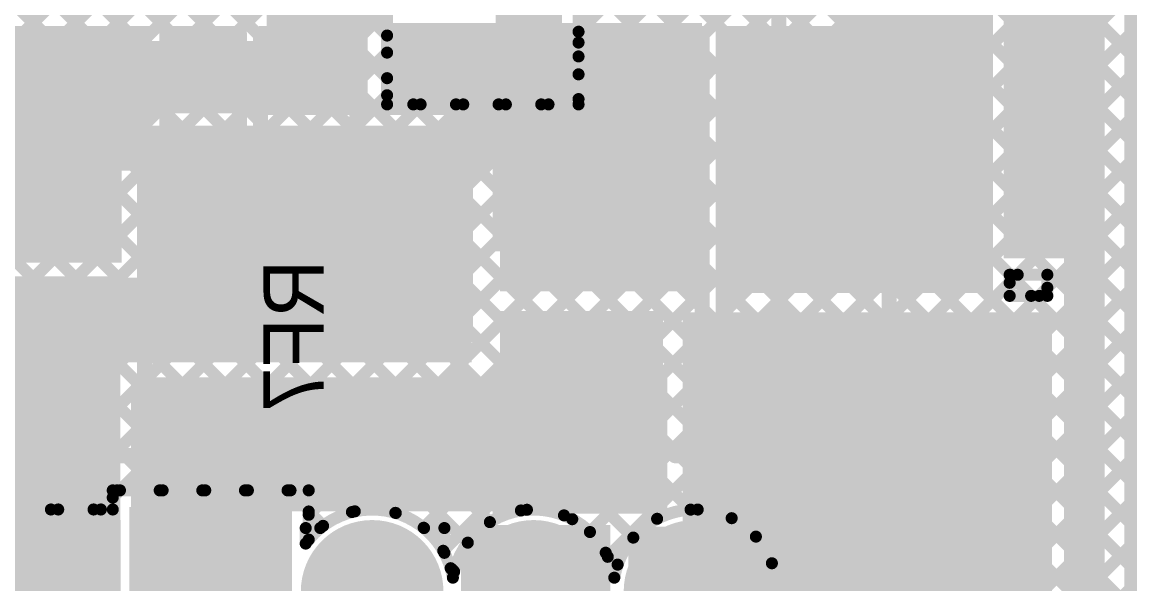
# Model space of a CAD drawing. Header units: millimetres. Extents: x 3.06 to 5.82, y 1.29 to 3.84.
# Drawn here: x 3.5 to 4.235, y 2.23 to 2.603 of the extents above; entities that cross this region are included whole.
import ezdxf

# ---------------------------------------------------------------- set-up
doc = ezdxf.new("R2010")
doc.units = ezdxf.units.MM
doc.header["$MEASUREMENT"] = 0
for name, color, linetype in [('BottomLayer', 5, 'Continuous'), ('BottomOverlay', 54, 'Continuous'), ('BottomPaste', 16, 'Continuous'), ('BottomSolder', 6, 'Continuous'), ('MultiLayer', 9, 'Continuous'), ('PadHoleLayer', 156, 'Continuous'), ('TopLayer', 1, 'Continuous'), ('TopOverlay', 2, 'Continuous'), ('TopSolder', 216, 'Continuous'), ('ViaHoleLayer', 16, 'Continuous')]:
    doc.layers.add(name, color=color, linetype=linetype)

# ---------------------------------------------------------------- blocks, each defined once
blk = doc.blocks.new('750312723_16')
at = {"layer": 'BottomLayer'}
for points, const_width in [([(0.57972, 0, 1), (0.62894, 0, 1)], 0.04921), ([(-0.02165, -0.10709, 1), (0.02165, -0.10709, 1)], 0.04331), ([(0.57972, -0.1378, 1), (0.62894, -0.1378, 1)], 0.04921), ([(-0.02165, -0.21417, 1), (0.02165, -0.21417, 1)], 0.04331), ([(0.57972, -0.27559, 1), (0.62894, -0.27559, 1)], 0.04921), ([(-0.02165, -0.32126, 1), (0.02165, -0.32126, 1)], 0.04331), ([(0.57972, -0.41339, 1), (0.62894, -0.41339, 1)], 0.04921), ([(-0.02165, -0.42835, 1), (0.02165, -0.42835, 1)], 0.04331)]:
    blk.add_lwpolyline(points, format="xyb", close=True, dxfattribs=dict(at, const_width=const_width))
blk.add_solid([(-0.04331, -0.04331), (0.04331, -0.04331), (-0.04331, 0.04331), (0.04331, 0.04331)], dxfattribs=at)
at = {"layer": 'BottomSolder'}
for points, const_width in [([(0.57772, 0, 1), (0.63094, 0, 1)], 0.05321), ([(-0.02365, -0.10709, 1), (0.02365, -0.10709, 1)], 0.04731), ([(0.57772, -0.1378, 1), (0.63094, -0.1378, 1)], 0.05321), ([(-0.02365, -0.21417, 1), (0.02365, -0.21417, 1)], 0.04731), ([(0.57772, -0.27559, 1), (0.63094, -0.27559, 1)], 0.05321), ([(-0.02365, -0.32126, 1), (0.02365, -0.32126, 1)], 0.04731), ([(0.57772, -0.41339, 1), (0.63094, -0.41339, 1)], 0.05321), ([(-0.02365, -0.42835, 1), (0.02365, -0.42835, 1)], 0.04731)]:
    blk.add_lwpolyline(points, format="xyb", close=True, dxfattribs=dict(at, const_width=const_width))
blk.add_solid([(-0.04731, -0.04731), (0.04731, -0.04731), (-0.04731, 0.04731), (0.04731, 0.04731)], dxfattribs=at)
at = {"layer": 'MultiLayer'}
for points, const_width in [([(0.57972, 0, 1), (0.62894, 0, 1)], 0.04921), ([(-0.02165, -0.10709, 1), (0.02165, -0.10709, 1)], 0.04331), ([(0.57972, -0.1378, 1), (0.62894, -0.1378, 1)], 0.04921), ([(-0.02165, -0.21417, 1), (0.02165, -0.21417, 1)], 0.04331), ([(0.57972, -0.27559, 1), (0.62894, -0.27559, 1)], 0.04921), ([(-0.02165, -0.32126, 1), (0.02165, -0.32126, 1)], 0.04331), ([(0.57972, -0.41339, 1), (0.62894, -0.41339, 1)], 0.04921), ([(-0.02165, -0.42835, 1), (0.02165, -0.42835, 1)], 0.04331)]:
    blk.add_lwpolyline(points, format="xyb", close=True, dxfattribs=dict(at, const_width=const_width))
blk.add_solid([(-0.04331, -0.04331), (0.04331, -0.04331), (-0.04331, 0.04331), (0.04331, 0.04331)], dxfattribs=at)
at = {"layer": 'PadHoleLayer', "const_width": 0.02303}
for points in [[(-0.01152, 0, 1), (0.01152, 0, 1)], [(0.59281, 0, 1), (0.61585, 0, 1)], [(-0.01152, -0.10709, 1), (0.01152, -0.10709, 1)], [(0.59281, -0.1378, 1), (0.61585, -0.1378, 1)], [(-0.01152, -0.21417, 1), (0.01152, -0.21417, 1)], [(0.59281, -0.27559, 1), (0.61585, -0.27559, 1)], [(-0.01152, -0.32126, 1), (0.01152, -0.32126, 1)], [(0.59281, -0.41339, 1), (0.61585, -0.41339, 1)], [(-0.01152, -0.42835, 1), (0.01152, -0.42835, 1)]]:
    blk.add_lwpolyline(points, format="xyb", close=True, dxfattribs=at)
at = {"layer": 'TopLayer'}
for points, const_width in [([(0.57972, 0, 1), (0.62894, 0, 1)], 0.04921), ([(-0.02165, -0.10709, 1), (0.02165, -0.10709, 1)], 0.04331), ([(0.57972, -0.1378, 1), (0.62894, -0.1378, 1)], 0.04921), ([(-0.02165, -0.21417, 1), (0.02165, -0.21417, 1)], 0.04331), ([(0.57972, -0.27559, 1), (0.62894, -0.27559, 1)], 0.04921), ([(-0.02165, -0.32126, 1), (0.02165, -0.32126, 1)], 0.04331), ([(0.57972, -0.41339, 1), (0.62894, -0.41339, 1)], 0.04921), ([(-0.02165, -0.42835, 1), (0.02165, -0.42835, 1)], 0.04331)]:
    blk.add_lwpolyline(points, format="xyb", close=True, dxfattribs=dict(at, const_width=const_width))
blk.add_solid([(-0.04331, -0.04331), (0.04331, -0.04331), (-0.04331, 0.04331), (0.04331, 0.04331)], dxfattribs=at)
at = {"layer": 'TopOverlay', "const_width": 0.01}
for points in [[(-0.0855, 0.056), (-0.0855, -0.484)], [(-0.0855, 0.056), (0.6895, 0.056)], [(0.6895, 0.056), (0.6895, -0.484)], [(-0.0855, -0.484), (0.6895, -0.484)]]:
    blk.add_lwpolyline(points, dxfattribs=at)
at = {"layer": 'TopOverlay'}
for points, const_width in [([(-0.088, 0.056, 1), (-0.083, 0.056, 1)], 0.005), ([(-0.088, 0.056, 1), (-0.083, 0.056, 1)], 0.005), ([(0.687, 0.056, 1), (0.692, 0.056, 1)], 0.005), ([(0.687, 0.056, 1), (0.692, 0.056, 1)], 0.005), ([(-0.10382, -0.005, 1), (-0.12618, -0.005, 1)], 0.01969), ([(-0.1311, -0.005, 1), (-0.12126, -0.005, 1)], 0.00984), ([(-0.10874, -0.005, 1), (-0.0989, -0.005, 1)], 0.00984), ([(-0.088, -0.484, 1), (-0.083, -0.484, 1)], 0.005), ([(-0.088, -0.484, 1), (-0.083, -0.484, 1)], 0.005), ([(0.687, -0.484, 1), (0.692, -0.484, 1)], 0.005), ([(0.687, -0.484, 1), (0.692, -0.484, 1)], 0.005)]:
    blk.add_lwpolyline(points, format="xyb", close=True, dxfattribs=dict(at, const_width=const_width))
at = {"layer": 'TopSolder'}
for points, const_width in [([(0.57772, 0, 1), (0.63094, 0, 1)], 0.05321), ([(-0.02365, -0.10709, 1), (0.02365, -0.10709, 1)], 0.04731), ([(0.57772, -0.1378, 1), (0.63094, -0.1378, 1)], 0.05321), ([(-0.02365, -0.21417, 1), (0.02365, -0.21417, 1)], 0.04731), ([(0.57772, -0.27559, 1), (0.63094, -0.27559, 1)], 0.05321), ([(-0.02365, -0.32126, 1), (0.02365, -0.32126, 1)], 0.04731), ([(0.57772, -0.41339, 1), (0.63094, -0.41339, 1)], 0.05321), ([(-0.02365, -0.42835, 1), (0.02365, -0.42835, 1)], 0.04731)]:
    blk.add_lwpolyline(points, format="xyb", close=True, dxfattribs=dict(at, const_width=const_width))
blk.add_solid([(-0.04731, -0.04731), (0.04731, -0.04731), (-0.04731, 0.04731), (0.04731, 0.04731)], dxfattribs=at)
blk = doc.blocks.new('RES_0805_B_29')
at = {"layer": 'BottomLayer'}
for points in [[(-0.06, -0.025), (-0.02, -0.025), (-0.06, 0.025), (-0.02, 0.025)], [(0.02, -0.025), (0.06, -0.025), (0.02, 0.025), (0.06, 0.025)]]:
    blk.add_solid(points, dxfattribs=at)
at = {"layer": 'BottomOverlay', "const_width": 0.01}
for points in [[(0.067, 0.032), (-0.067, 0.032)], [(-0.067, -0.032), (-0.067, 0.032)], [(0.067, -0.032), (0.067, 0.032)], [(0.067, -0.032), (-0.067, -0.032)]]:
    blk.add_lwpolyline(points, dxfattribs=at)
at = {"layer": 'BottomOverlay', "const_width": 0.005}
for points in [[(-0.0695, 0.032, 1), (-0.0645, 0.032, 1)], [(-0.0695, 0.032, 1), (-0.0645, 0.032, 1)], [(0.0645, 0.032, 1), (0.0695, 0.032, 1)], [(0.0645, 0.032, 1), (0.0695, 0.032, 1)], [(-0.0695, -0.032, 1), (-0.0645, -0.032, 1)], [(-0.0695, -0.032, 1), (-0.0645, -0.032, 1)], [(0.0645, -0.032, 1), (0.0695, -0.032, 1)], [(0.0645, -0.032, 1), (0.0695, -0.032, 1)]]:
    blk.add_lwpolyline(points, format="xyb", close=True, dxfattribs=at)
at = {"layer": 'BottomPaste'}
for points in [[(-0.06, -0.025), (-0.02, -0.025), (-0.06, 0.025), (-0.02, 0.025)], [(0.02, -0.025), (0.06, -0.025), (0.02, 0.025), (0.06, 0.025)]]:
    blk.add_solid(points, dxfattribs=at)
at = {"layer": 'BottomSolder'}
for points in [[(-0.064, -0.029), (-0.016, -0.029), (-0.064, 0.029), (-0.016, 0.029)], [(0.016, -0.029), (0.064, -0.029), (0.016, 0.029), (0.064, 0.029)]]:
    blk.add_solid(points, dxfattribs=at)
blk = doc.blocks.new('SMA_B_80')
at = {"layer": 'BottomLayer'}
for points in [[(-0.12795, -0.03346), (-0.02953, -0.03346), (-0.12795, 0.03346), (-0.02953, 0.03346)], [(0.02953, -0.03346), (0.12795, -0.03346), (0.02953, 0.03346), (0.12795, 0.03346)]]:
    blk.add_solid(points, dxfattribs=at)
at = {"layer": 'BottomOverlay', "const_width": 0.01}
for points in [[(-0.09, 0.055), (0.1, 0.055)], [(-0.09, 0.055), (-0.09, 0.045)], [(-0.09, -0.045), (-0.09, -0.055)], [(-0.09, -0.055), (0.1, -0.055)]]:
    blk.add_lwpolyline(points, dxfattribs=at)
at = {"layer": 'BottomOverlay', "const_width": 0.005}
for points in [[(-0.0925, 0.055, 1), (-0.0875, 0.055, 1)], [(-0.0925, 0.055, 1), (-0.0875, 0.055, 1)], [(0.0975, 0.055, 1), (0.1025, 0.055, 1)], [(-0.0925, 0.045, 1), (-0.0875, 0.045, 1)], [(-0.0925, -0.045, 1), (-0.0875, -0.045, 1)], [(-0.0925, -0.055, 1), (-0.0875, -0.055, 1)], [(-0.0925, -0.055, 1), (-0.0875, -0.055, 1)], [(0.0975, -0.055, 1), (0.1025, -0.055, 1)]]:
    blk.add_lwpolyline(points, format="xyb", close=True, dxfattribs=at)
at = {"layer": 'BottomOverlay'}
for points in [[(0.1, 0.037), (0.183, 0.037), (0.1, 0.06), (0.183, 0.06)], [(0.132, -0.059), (0.183, -0.059), (0.132, 0.06), (0.183, 0.06)], [(0.1, -0.06), (0.183, -0.06), (0.1, -0.037), (0.183, -0.037)]]:
    blk.add_solid(points, dxfattribs=at)
at = {"layer": 'BottomPaste'}
for points in [[(-0.12795, -0.03346), (-0.02953, -0.03346), (-0.12795, 0.03346), (-0.02953, 0.03346)], [(0.02953, -0.03346), (0.12795, -0.03346), (0.02953, 0.03346), (0.12795, 0.03346)]]:
    blk.add_solid(points, dxfattribs=at)
at = {"layer": 'BottomSolder'}
for points in [[(-0.13195, -0.03746), (-0.02553, -0.03746), (-0.13195, 0.03746), (-0.02553, 0.03746)], [(0.02553, -0.03746), (0.13195, -0.03746), (0.02553, 0.03746), (0.13195, 0.03746)]]:
    blk.add_solid(points, dxfattribs=at)
blk = doc.blocks.new('SMB_B_81')
at = {"layer": 'BottomLayer'}
for points in [[(-0.12951, -0.054), (-0.04451, -0.054), (-0.12951, 0.054), (-0.04451, 0.054)], [(0.04451, -0.054), (0.12951, -0.054), (0.04451, 0.054), (0.12951, 0.054)]]:
    blk.add_solid(points, dxfattribs=at)
at = {"layer": 'BottomOverlay', "const_width": 0.01}
for points in [[(-0.095, 0.081), (0.099, 0.081)], [(-0.095, 0.081), (-0.095, 0.063)], [(0.099, 0.081), (0.099, 0.063)], [(-0.095, -0.063), (-0.095, -0.081)], [(0.099, -0.063), (0.099, -0.081)], [(-0.095, -0.081), (0.099, -0.081)]]:
    blk.add_lwpolyline(points, dxfattribs=at)
at = {"layer": 'BottomOverlay', "const_width": 0.005}
for points in [[(-0.0975, 0.081, 1), (-0.0925, 0.081, 1)], [(-0.0975, 0.081, 1), (-0.0925, 0.081, 1)], [(0.0965, 0.081, 1), (0.1015, 0.081, 1)], [(0.0965, 0.081, 1), (0.1015, 0.081, 1)], [(-0.0975, 0.063, 1), (-0.0925, 0.063, 1)], [(0.0965, 0.063, 1), (0.1015, 0.063, 1)], [(-0.0975, -0.063, 1), (-0.0925, -0.063, 1)], [(0.0965, -0.063, 1), (0.1015, -0.063, 1)], [(-0.0975, -0.081, 1), (-0.0925, -0.081, 1)], [(-0.0975, -0.081, 1), (-0.0925, -0.081, 1)], [(0.0965, -0.081, 1), (0.1015, -0.081, 1)], [(0.0965, -0.081, 1), (0.1015, -0.081, 1)]]:
    blk.add_lwpolyline(points, format="xyb", close=True, dxfattribs=at)
at = {"layer": 'BottomOverlay'}
for points in [[(0.09901, 0.058), (0.19001, 0.058), (0.09901, 0.086), (0.19001, 0.086)], [(0.13301, -0.086), (0.19001, -0.086), (0.13301, 0.086), (0.19001, 0.086)], [(0.09901, -0.086), (0.19001, -0.086), (0.09901, -0.058), (0.19001, -0.058)]]:
    blk.add_solid(points, dxfattribs=at)
at = {"layer": 'BottomPaste'}
for points in [[(-0.12951, -0.054), (-0.04451, -0.054), (-0.12951, 0.054), (-0.04451, 0.054)], [(0.04451, -0.054), (0.12951, -0.054), (0.04451, 0.054), (0.12951, 0.054)]]:
    blk.add_solid(points, dxfattribs=at)
at = {"layer": 'BottomSolder'}
for points in [[(-0.13351, -0.058), (-0.04051, -0.058), (-0.13351, 0.058), (-0.04051, 0.058)], [(0.04051, -0.058), (0.13351, -0.058), (0.04051, 0.058), (0.13351, 0.058)]]:
    blk.add_solid(points, dxfattribs=at)
blk = doc.blocks.new('SMB_B_82')
at = {"layer": 'BottomLayer'}
for points in [[(-0.12951, -0.054), (-0.04451, -0.054), (-0.12951, 0.054), (-0.04451, 0.054)], [(0.04451, -0.054), (0.12951, -0.054), (0.04451, 0.054), (0.12951, 0.054)]]:
    blk.add_solid(points, dxfattribs=at)
at = {"layer": 'BottomOverlay', "const_width": 0.01}
for points in [[(-0.095, 0.081), (0.099, 0.081)], [(-0.095, 0.081), (-0.095, 0.063)], [(0.099, 0.081), (0.099, 0.063)], [(-0.095, -0.063), (-0.095, -0.081)], [(0.099, -0.063), (0.099, -0.081)], [(-0.095, -0.081), (0.099, -0.081)]]:
    blk.add_lwpolyline(points, dxfattribs=at)
at = {"layer": 'BottomOverlay', "const_width": 0.005}
for points in [[(-0.0975, 0.081, 1), (-0.0925, 0.081, 1)], [(-0.0975, 0.081, 1), (-0.0925, 0.081, 1)], [(0.0965, 0.081, 1), (0.1015, 0.081, 1)], [(0.0965, 0.081, 1), (0.1015, 0.081, 1)], [(-0.0975, 0.063, 1), (-0.0925, 0.063, 1)], [(0.0965, 0.063, 1), (0.1015, 0.063, 1)], [(-0.0975, -0.063, 1), (-0.0925, -0.063, 1)], [(0.0965, -0.063, 1), (0.1015, -0.063, 1)], [(-0.0975, -0.081, 1), (-0.0925, -0.081, 1)], [(-0.0975, -0.081, 1), (-0.0925, -0.081, 1)], [(0.0965, -0.081, 1), (0.1015, -0.081, 1)], [(0.0965, -0.081, 1), (0.1015, -0.081, 1)]]:
    blk.add_lwpolyline(points, format="xyb", close=True, dxfattribs=at)
at = {"layer": 'BottomOverlay'}
for points in [[(0.099, 0.058), (0.19, 0.058), (0.099, 0.086), (0.19, 0.086)], [(0.133, -0.086), (0.19, -0.086), (0.133, 0.086), (0.19, 0.086)], [(0.099, -0.086), (0.19, -0.086), (0.099, -0.058), (0.19, -0.058)]]:
    blk.add_solid(points, dxfattribs=at)
at = {"layer": 'BottomPaste'}
for points in [[(-0.12951, -0.054), (-0.04451, -0.054), (-0.12951, 0.054), (-0.04451, 0.054)], [(0.04451, -0.054), (0.12951, -0.054), (0.04451, 0.054), (0.12951, 0.054)]]:
    blk.add_solid(points, dxfattribs=at)
at = {"layer": 'BottomSolder'}
for points in [[(-0.13351, -0.058), (-0.04051, -0.058), (-0.13351, 0.058), (-0.04051, 0.058)], [(0.04051, -0.058), (0.13351, -0.058), (0.04051, 0.058), (0.13351, 0.058)]]:
    blk.add_solid(points, dxfattribs=at)
blk = doc.blocks.new('C__0603_B_88')
at = {"layer": 'BottomLayer'}
for points in [[(-0.045, 0.0175), (-0.045, -0.0175), (-0.015, 0.0175), (-0.015, -0.0175)], [(0.015, 0.0175), (0.015, -0.0175), (0.045, 0.0175), (0.045, -0.0175)]]:
    blk.add_solid(points, dxfattribs=at)
at = {"layer": 'BottomOverlay', "const_width": 0.01}
for points in [[(0.052, 0.024), (-0.052, 0.024)], [(-0.052, -0.024), (-0.052, 0.024)], [(0.052, -0.024), (0.052, 0.024)], [(0.052, -0.024), (-0.052, -0.024)]]:
    blk.add_lwpolyline(points, dxfattribs=at)
at = {"layer": 'BottomOverlay', "const_width": 0.005}
for points in [[(-0.0545, 0.024, 1), (-0.0495, 0.024, 1)], [(-0.0545, 0.024, 1), (-0.0495, 0.024, 1)], [(0.0495, 0.024, 1), (0.0545, 0.024, 1)], [(0.0495, 0.024, 1), (0.0545, 0.024, 1)], [(-0.0545, -0.024, 1), (-0.0495, -0.024, 1)], [(-0.0545, -0.024, 1), (-0.0495, -0.024, 1)], [(0.0495, -0.024, 1), (0.0545, -0.024, 1)], [(0.0495, -0.024, 1), (0.0545, -0.024, 1)]]:
    blk.add_lwpolyline(points, format="xyb", close=True, dxfattribs=at)
at = {"layer": 'BottomPaste'}
for points in [[(-0.045, 0.0175), (-0.045, -0.0175), (-0.015, 0.0175), (-0.015, -0.0175)], [(0.015, 0.0175), (0.015, -0.0175), (0.045, 0.0175), (0.045, -0.0175)]]:
    blk.add_solid(points, dxfattribs=at)
at = {"layer": 'BottomSolder'}
for points in [[(-0.049, 0.0215), (-0.049, -0.0215), (-0.011, 0.0215), (-0.011, -0.0215)], [(0.011, 0.0215), (0.011, -0.0215), (0.049, 0.0215), (0.049, -0.0215)]]:
    blk.add_solid(points, dxfattribs=at)

msp = doc.modelspace()

# ---------------------------------------------------------------- linework, layer by layer
at = {"layer": 'BottomLayer'}
for points, const_width in [([(3.76109, 2.575, 1), (3.77291, 2.575, 1)], 0.01181), ([(3.7645, 2.575, 1), (3.7695, 2.575, 1)], 0.005), ([(3.8705, 2.575, 1), (3.8755, 2.575, 1)], 0.005), ([(4.153, 2.435, 1), (4.157, 2.435, 1)], 0.004), ([(4.153, 2.435, 1), (4.157, 2.435, 1)], 0.004), ([(4.153, 2.42966, 1), (4.157, 2.42966, 1)], 0.004), ([(4.15324, 2.435, 1), (4.15724, 2.435, 1)], 0.004), ([(4.15834, 2.435, 1), (4.16234, 2.435, 1)], 0.004), ([(4.178, 2.435, 1), (4.182, 2.435, 1)], 0.004), ([(4.178, 2.435, 1), (4.182, 2.435, 1)], 0.004), ([(4.153, 2.421, 1), (4.157, 2.421, 1)], 0.004), ([(4.153, 2.421, 1), (4.157, 2.421, 1)], 0.004), ([(4.16724, 2.421, 1), (4.17124, 2.421, 1)], 0.004), ([(4.17262, 2.421, 1), (4.17662, 2.421, 1)], 0.004), ([(4.17262, 2.421, 1), (4.17662, 2.421, 1)], 0.004), ([(4.178, 2.42638, 1), (4.182, 2.42638, 1)], 0.004), ([(4.178, 2.42638, 1), (4.182, 2.42638, 1)], 0.004), ([(4.178, 2.421, 1), (4.182, 2.421, 1)], 0.004), ([(4.178, 2.421, 1), (4.182, 2.421, 1)], 0.004), ([(3.686, 2.267, 1), (3.69, 2.267, 1)], 0.004), ([(3.686, 2.267, 1), (3.69, 2.267, 1)], 0.004), ([(3.69566, 2.267, 1), (3.69966, 2.267, 1)], 0.004), ([(3.69566, 2.267, 1), (3.69966, 2.267, 1)], 0.004), ([(3.76451, 2.267, 1), (3.76851, 2.267, 1)], 0.004), ([(3.76451, 2.267, 1), (3.76851, 2.267, 1)], 0.004), ([(3.778, 2.267, 1), (3.782, 2.267, 1)], 0.004), ([(3.778, 2.267, 1), (3.782, 2.267, 1)], 0.004), ([(3.686, 2.25671, 1), (3.69, 2.25671, 1)], 0.004), ([(3.686, 2.25671, 1), (3.69, 2.25671, 1)], 0.004), ([(3.778, 2.25056, 1), (3.782, 2.25056, 1)], 0.004), ([(3.778, 2.25056, 1), (3.782, 2.25056, 1)], 0.004)]:
    msp.add_lwpolyline(points, format="xyb", close=True, dxfattribs=dict(at, const_width=const_width))
for points, const_width in [([(3.767, 2.575), (3.873, 2.575)], 0.01), ([(4.155, 2.435), (4.18, 2.435)], 0.008), ([(4.155, 2.42966), (4.16034, 2.435)], 0.008), ([(4.155, 2.421), (4.155, 2.435)], 0.008), ([(4.15524, 2.435), (4.16924, 2.421)], 0.008), ([(4.18, 2.421), (4.18, 2.435)], 0.008), ([(4.155, 2.421), (4.18, 2.421)], 0.008), ([(4.17462, 2.421), (4.18, 2.42638)], 0.008), ([(4.17462, 2.421), (4.18, 2.42638)], 0.008), ([(3.688, 2.267), (3.69766, 2.267)], 0.008), ([(3.688, 2.25671), (3.688, 2.267)], 0.008), ([(3.76651, 2.267), (3.78, 2.267)], 0.008), ([(3.78, 2.25056), (3.78, 2.267)], 0.008)]:
    msp.add_lwpolyline(points, dxfattribs=dict(at, const_width=const_width))
at = {"layer": 'BottomLayer', "const_width": 0.008}
for points in [[(3.688, 2.25671, -0.06524), (3.69766, 2.267)], [(3.76651, 2.267, -0.098824), (3.78, 2.25056)]]:
    msp.add_lwpolyline(points, format="xyb", dxfattribs=at)
at = {"layer": 'BottomLayer'}
for points in [[(4.231, 1.803), (4.274, 1.803), (4.231, 2.965), (4.274, 2.965)], [(4.151, 2.446), (4.218, 2.446), (4.151, 2.711), (4.218, 2.711)], [(3.662, 2.541), (3.729, 2.541), (3.662, 2.675), (3.729, 2.675)], [(4.041, 2.423), (4.144, 2.423), (4.041, 2.653), (4.144, 2.653)], [(3.739, 2.541), (3.836, 2.541), (3.739, 2.602), (3.836, 2.602)], [(3.817, 2.424), (3.951, 2.424), (3.817, 2.602), (3.951, 2.602)], [(3.965, 2.423), (4.05, 2.423), (3.965, 2.597), (4.05, 2.597)], [(3.392, 2.443), (3.566, 2.443), (3.392, 2.59), (3.566, 2.59)], [(3.557, 2.542), (3.655, 2.542), (3.557, 2.59), (3.655, 2.59)], [(3.576, 2.398), (3.799, 2.398), (3.576, 2.534), (3.799, 2.534)], [(4.191, 1.84), (4.218, 1.84), (4.191, 2.477), (4.218, 2.477)], [(3.323, 2.165), (3.565, 2.165), (3.323, 2.434), (3.565, 2.434)], [(3.546, 2.377), (3.798, 2.377), (3.546, 2.433), (3.798, 2.433)], [(3.817, 2.291), (3.925, 2.291), (3.817, 2.411), (3.925, 2.411)], [(3.938, 2.262), (4.183, 2.262), (3.938, 2.41), (4.183, 2.41)], [(3.572, 2.164), (3.677, 2.164), (3.572, 2.367), (3.677, 2.367)], [(3.572, 2.278), (3.925, 2.278), (3.572, 2.367), (3.925, 2.367)], [(3.791, 2.137), (3.89, 2.137), (3.791, 2.269), (3.89, 2.269)], [(3.902, 2.165), (4.183, 2.165), (3.902, 2.268), (4.183, 2.268)]]:
    msp.add_solid(points, dxfattribs=at)
at = {"layer": 'BottomSolder', "const_width": 0.01581}
msp.add_lwpolyline([(3.75909, 2.575, 1), (3.77491, 2.575, 1)], format="xyb", close=True, dxfattribs=at)
at = {"layer": 'MultiLayer', "const_width": 0.01181}
msp.add_lwpolyline([(3.76109, 2.575, 1), (3.77291, 2.575, 1)], format="xyb", close=True, dxfattribs=at)
at = {"layer": 'TopLayer', "const_width": 0.008}
for points in [[(3.62136, 2.292), (4.75536, 3.426)], [(3.869, 2.59621), (4.69879, 3.426)], [(3.869, 2.56792), (4.72708, 3.426)], [(3.64964, 2.292), (4.53426, 3.17662)], [(3.67793, 2.292), (4.534, 3.14807)], [(3.69, 2.27579), (4.534, 3.11979)], [(3.72057, 2.27807), (4.534, 3.0915)], [(3.714, 3.07423), (4.38, 2.40823)], [(3.74777, 2.27699), (4.534, 3.06322)], [(3.441, 2.3662), (4.1278, 3.053)], [(3.76351, 3.053), (4.38, 2.43651)], [(3.7918, 3.053), (4.38, 2.4648)], [(3.714, 3.04594), (4.38, 2.37994)], [(3.714, 3.01766), (4.38, 2.35166)], [(3.33426, 2.86), (3.92112, 2.27314)], [(3.36254, 2.86), (3.94331, 2.27923)], [(3.39083, 2.86), (4.14483, 2.106)], [(3.8476, 2.85578), (4.38, 2.32337)], [(3.85325, 2.82184), (4.38, 2.29509)], [(3.441, 2.50762), (3.73841, 2.80503)], [(3.84634, 2.80046), (4.38, 2.26681)], [(3.441, 2.47934), (3.74969, 2.78803)], [(3.55431, 2.78137), (3.742, 2.59368)], [(3.83387, 2.78465), (4.38, 2.23852)], [(3.441, 2.39448), (3.82383, 2.77731)], [(3.441, 2.45105), (3.76581, 2.77586)], [(3.443, 2.5379), (3.67883, 2.77373)], [(3.81654, 2.7737), (4.38, 2.21024)], [(3.441, 2.42277), (3.78764, 2.7694)], [(3.50938, 2.76973), (4.17311, 2.106)], [(3.53562, 2.77178), (3.742, 2.56539)], [(3.443, 2.72297), (3.90531, 2.26067)], [(3.76627, 2.2672), (4.22649, 2.72742)], [(3.77926, 2.25191), (4.24073, 2.71338)], [(3.83476, 2.27913), (4.26749, 2.71186)], [(3.85934, 2.27542), (4.29578, 2.71186)], [(3.87658, 2.26437), (4.32406, 2.71186)], [(3.88841, 2.24792), (4.35234, 2.71186)], [(3.94805, 2.27928), (4.38063, 2.71186)], [(3.9706, 2.27355), (4.40891, 2.71186)], [(3.98665, 2.26131), (4.4372, 2.71186)], [(3.411, 2.30791), (3.803, 2.69991)], [(3.443, 2.69469), (3.86482, 2.27287)], [(3.869, 2.69295), (4.38, 2.18195)], [(3.443, 2.6664), (3.83075, 2.27865)], [(3.869, 2.66467), (4.38, 2.15367)], [(3.443, 2.63812), (3.81019, 2.27093)], [(3.869, 2.63638), (4.38, 2.12538)], [(3.99727, 2.24364), (4.38139, 2.62777)], [(3.99727, 2.24364), (4.38139, 2.62777)], [(3.742, 2.548), (3.742, 2.613)], [(3.869, 2.589), (3.869, 2.613)], [(3.869, 2.589), (3.869, 2.613)], [(3.411, 2.27963), (3.742, 2.61063)], [(3.443, 2.60984), (3.79552, 2.25731)], [(3.869, 2.6081), (4.38, 2.0971)], [(4.00014, 2.21823), (4.38, 2.59809)], [(3.869, 2.548), (3.869, 2.589)], [(3.411, 2.25135), (3.742, 2.58235)], [(3.443, 2.58155), (3.74747, 2.27708)], [(3.869, 2.57982), (4.34282, 2.106)], [(3.92519, 2.115), (4.38, 2.56981)], [(3.443, 2.55327), (3.71865, 2.27762)], [(3.46725, 2.27931), (3.742, 2.55406)], [(3.49553, 2.27931), (3.76422, 2.548)], [(3.52381, 2.27931), (3.79251, 2.548)], [(3.56479, 2.292), (3.82079, 2.548)], [(3.59308, 2.292), (3.84908, 2.548)], [(3.742, 2.548), (3.869, 2.548)], [(3.75939, 2.548), (4.20139, 2.106)], [(3.78768, 2.548), (4.22968, 2.106)], [(3.81596, 2.548), (4.25796, 2.106)], [(3.84425, 2.548), (4.28625, 2.106)], [(3.869, 2.55153), (4.31453, 2.106)], [(3.929, 2.09052), (4.38, 2.54152)], [(3.443, 2.52498), (3.67598, 2.292)], [(3.98276, 2.116), (4.38, 2.51324)], [(3.441, 2.4987), (3.6477, 2.292)], [(4.01105, 2.116), (4.38, 2.48495)], [(3.441, 2.47041), (3.61941, 2.292)], [(4.04026, 2.11693), (4.38, 2.45667)], [(3.441, 2.44213), (3.59113, 2.292)], [(4.06761, 2.116), (4.38, 2.42839)], [(3.441, 2.41385), (3.56285, 2.292)], [(4.0959, 2.116), (4.38, 2.4001)], [(3.441, 2.38556), (3.54725, 2.27931)], [(4.11418, 2.106), (4.38, 2.37182)], [(3.43628, 2.362), (3.51897, 2.27931)], [(3.56, 2.28721), (3.56479, 2.292)], [(3.56, 2.292), (3.69, 2.292)], [(3.56, 2.27931), (3.56, 2.292)], [(3.69, 2.25932), (3.69, 2.292)], [(3.5521, 2.27931), (3.56, 2.28721)], [(3.46361, 2.27931), (3.56, 2.27931)], [(3.69, 2.27798), (3.69952, 2.26846)], [(3.88704, 2.25064), (3.89494, 2.24275)], [(3.78417, 2.24038), (3.78647, 2.23809)]]:
    msp.add_lwpolyline(points, dxfattribs=at)
at = {"layer": 'TopLayer'}
for points, const_width in [([(3.74, 2.59368, 1), (3.744, 2.59368, 1)], 0.004), ([(3.867, 2.59621, 1), (3.871, 2.59621, 1)], 0.004), ([(3.76109, 2.575, 1), (3.77291, 2.575, 1)], 0.01181), ([(3.867, 2.589, 1), (3.871, 2.589, 1)], 0.004), ([(3.867, 2.589, 1), (3.871, 2.589, 1)], 0.004), ([(3.867, 2.589, 1), (3.871, 2.589, 1)], 0.004), ([(3.74, 2.58235, 1), (3.744, 2.58235, 1)], 0.004), ([(3.867, 2.57982, 1), (3.871, 2.57982, 1)], 0.004), ([(3.867, 2.56792, 1), (3.871, 2.56792, 1)], 0.004), ([(3.74, 2.56539, 1), (3.744, 2.56539, 1)], 0.004), ([(3.74, 2.55406, 1), (3.744, 2.55406, 1)], 0.004), ([(3.74, 2.548, 1), (3.744, 2.548, 1)], 0.004), ([(3.74, 2.548, 1), (3.744, 2.548, 1)], 0.004), ([(3.75739, 2.548, 1), (3.76139, 2.548, 1)], 0.004), ([(3.76222, 2.548, 1), (3.76622, 2.548, 1)], 0.004), ([(3.78568, 2.548, 1), (3.78968, 2.548, 1)], 0.004), ([(3.79051, 2.548, 1), (3.79451, 2.548, 1)], 0.004), ([(3.81396, 2.548, 1), (3.81796, 2.548, 1)], 0.004), ([(3.81879, 2.548, 1), (3.82279, 2.548, 1)], 0.004), ([(3.84225, 2.548, 1), (3.84625, 2.548, 1)], 0.004), ([(3.84708, 2.548, 1), (3.85108, 2.548, 1)], 0.004), ([(3.867, 2.55153, 1), (3.871, 2.55153, 1)], 0.004), ([(3.867, 2.548, 1), (3.871, 2.548, 1)], 0.004), ([(3.867, 2.548, 1), (3.871, 2.548, 1)], 0.004), ([(3.558, 2.292, 1), (3.562, 2.292, 1)], 0.004), ([(3.558, 2.292, 1), (3.562, 2.292, 1)], 0.004), ([(3.56085, 2.292, 1), (3.56485, 2.292, 1)], 0.004), ([(3.56279, 2.292, 1), (3.56679, 2.292, 1)], 0.004), ([(3.56279, 2.292, 1), (3.56679, 2.292, 1)], 0.004), ([(3.58913, 2.292, 1), (3.59313, 2.292, 1)], 0.004), ([(3.59108, 2.292, 1), (3.59508, 2.292, 1)], 0.004), ([(3.61741, 2.292, 1), (3.62141, 2.292, 1)], 0.004), ([(3.61936, 2.292, 1), (3.62336, 2.292, 1)], 0.004), ([(3.6457, 2.292, 1), (3.6497, 2.292, 1)], 0.004), ([(3.64764, 2.292, 1), (3.65164, 2.292, 1)], 0.004), ([(3.67398, 2.292, 1), (3.67798, 2.292, 1)], 0.004), ([(3.67593, 2.292, 1), (3.67993, 2.292, 1)], 0.004), ([(3.688, 2.292, 1), (3.692, 2.292, 1)], 0.004), ([(3.688, 2.292, 1), (3.692, 2.292, 1)], 0.004), ([(3.558, 2.28721, 1), (3.562, 2.28721, 1)], 0.004), ([(3.558, 2.28721, 1), (3.562, 2.28721, 1)], 0.004), ([(3.51697, 2.27931, 1), (3.52097, 2.27931, 1)], 0.004), ([(3.52181, 2.27931, 1), (3.52581, 2.27931, 1)], 0.004), ([(3.54525, 2.27931, 1), (3.54925, 2.27931, 1)], 0.004), ([(3.5501, 2.27931, 1), (3.5541, 2.27931, 1)], 0.004), ([(3.558, 2.27931, 1), (3.562, 2.27931, 1)], 0.004), ([(3.558, 2.27931, 1), (3.562, 2.27931, 1)], 0.004), ([(3.688, 2.27798, 1), (3.692, 2.27798, 1)], 0.004), ([(3.688, 2.27579, 1), (3.692, 2.27579, 1)], 0.004), ([(3.71665, 2.27762, 1), (3.72065, 2.27762, 1)], 0.004), ([(3.71857, 2.27807, 1), (3.72257, 2.27807, 1)], 0.004), ([(3.74547, 2.27708, 1), (3.74947, 2.27708, 1)], 0.004), ([(3.74577, 2.27699, 1), (3.74977, 2.27699, 1)], 0.004), ([(3.82875, 2.27865, 1), (3.83275, 2.27865, 1)], 0.004), ([(3.83276, 2.27913, 1), (3.83676, 2.27913, 1)], 0.004), ([(3.85734, 2.27542, 1), (3.86134, 2.27542, 1)], 0.004), ([(3.94131, 2.27923, 1), (3.94531, 2.27923, 1)], 0.004), ([(3.94605, 2.27928, 1), (3.95005, 2.27928, 1)], 0.004), ([(3.69752, 2.26846, 1), (3.70152, 2.26846, 1)], 0.004), ([(3.76427, 2.2672, 1), (3.76827, 2.2672, 1)], 0.004), ([(3.80819, 2.27093, 1), (3.81219, 2.27093, 1)], 0.004), ([(3.86282, 2.27287, 1), (3.86682, 2.27287, 1)], 0.004), ([(3.91912, 2.27314, 1), (3.92312, 2.27314, 1)], 0.004), ([(3.9686, 2.27355, 1), (3.9726, 2.27355, 1)], 0.004), ([(3.688, 2.25932, 1), (3.692, 2.25932, 1)], 0.004), ([(3.688, 2.25932, 1), (3.692, 2.25932, 1)], 0.004), ([(3.87458, 2.26437, 1), (3.87858, 2.26437, 1)], 0.004), ([(3.90331, 2.26067, 1), (3.90731, 2.26067, 1)], 0.004), ([(3.98465, 2.26131, 1), (3.98865, 2.26131, 1)], 0.004), ([(3.79352, 2.25731, 1), (3.79752, 2.25731, 1)], 0.004), ([(3.77726, 2.25191, 1), (3.78126, 2.25191, 1)], 0.004), ([(3.88504, 2.25064, 1), (3.88904, 2.25064, 1)], 0.004), ([(3.88641, 2.24792, 1), (3.89041, 2.24792, 1)], 0.004), ([(3.78217, 2.24038, 1), (3.78617, 2.24038, 1)], 0.004), ([(3.78447, 2.23809, 1), (3.78847, 2.23809, 1)], 0.004), ([(3.89294, 2.24275, 1), (3.89694, 2.24275, 1)], 0.004), ([(3.99527, 2.24364, 1), (3.99927, 2.24364, 1)], 0.004), ([(3.99527, 2.24364, 1), (3.99927, 2.24364, 1)], 0.004), ([(3.78363, 2.23408, 1), (3.78763, 2.23408, 1)], 0.004), ([(3.78363, 2.23408, 1), (3.78763, 2.23408, 1)], 0.004), ([(3.89072, 2.23408, 1), (3.89472, 2.23408, 1)], 0.004), ([(3.89072, 2.23408, 1), (3.89472, 2.23408, 1)], 0.004)]:
    msp.add_lwpolyline(points, format="xyb", close=True, dxfattribs=dict(at, const_width=const_width))
at = {"layer": 'TopLayer', "const_width": 0.008}
for points in [[(3.69, 2.25932, -0.644344), (3.78563, 2.23408)], [(3.78563, 2.23408, -0.844755), (3.89272, 2.23408)], [(3.89272, 2.23408, -0.91938), (4.00057, 2.225)]]:
    msp.add_lwpolyline(points, format="xyb", dxfattribs=at)
at = {"layer": 'TopLayer'}
for points in [[(3.814, 2.6), (3.858, 2.6), (3.814, 2.689), (3.858, 2.689)], [(3.753, 2.559), (3.858, 2.559), (3.753, 2.602), (3.858, 2.602)], [(3.571, 1.805), (3.679, 1.805), (3.571, 2.281), (3.679, 2.281)]]:
    msp.add_solid(points, dxfattribs=at)
at = {"layer": 'TopSolder', "const_width": 0.01581}
msp.add_lwpolyline([(3.75909, 2.575, 1), (3.77491, 2.575, 1)], format="xyb", close=True, dxfattribs=at)
at = {"layer": 'ViaHoleLayer', "const_width": 0.00787}
msp.add_lwpolyline([(3.76306, 2.575, 1), (3.77094, 2.575, 1)], format="xyb", close=True, dxfattribs=at)

# ---------------------------------------------------------------- block references
for name, p, rotation in [('750312723_16', (3.51791, 2.225), 90), ('SMB_B_82', (3.5, 2.41), 90), ('C__0603_B_88', (3.62, 2.543), 270), ('RES_0805_B_29', (3.69, 2.528), 270), ('SMB_B_81', (3.87, 2.41), 90), ('SMA_B_80', (4.02, 2.417), 90)]:
    msp.add_blockref(name, p, dxfattribs=dict(rotation=rotation))

# ---------------------------------------------------------------- texts
at = {"layer": 'BottomOverlay', "text_generation_flag": 2}
msp.add_text('RF7', height=0.04, rotation=90, dxfattribs=at).set_placement((3.7, 2.445))

doc.saveas('drawing.dxf')
